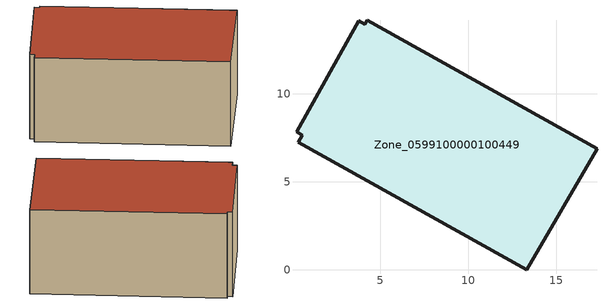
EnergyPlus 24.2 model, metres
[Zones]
Zone_0599100000100449
 floor ground (C_G): 3.76,14.17 4.13,13.95 4.25,14.18 17.32,6.88 13.33,0 0.33,7.25 0.55,7.65 0.23,7.84 z0
 wall outside (C_F): 17.32,6.88 4.25,14.18 4.13,13.95 3.76,14.17 0.23,7.84 0.55,7.65 0.33,7.25 13.33,0 17.32,6.88 z0:7.31
 roof outside (C_R): 4.13,13.95 3.76,14.17 0.23,7.84 0.55,7.65 0.33,7.25 13.33,0 17.32,6.88 4.25,14.18 z7.31
[BUILDING]
Pand.0599100000100449: North Axis=0; Terrain=City; Loads Convergence Tolerance Value=0.04; Temperature Convergence Tolerance Value=0.4; Solar Distribution=FullExterior; Maximum Number of Warmup Days=25; Minimum Number of Warmup Days=1
[Site:Location]
Rotterdam.The.Hague.AP_ZH_NLD Design_Conditions: Latitude=51.96; Longitude=4.45; Time Zone=1; Elevation=-4.5
[SITE:GROUNDTEMPERATURE:BUILDINGSURFACE]
18, 18, 18, 18, 18, 18, 18, 18, 18, 18, 18, 18
[MATERIAL] Thermal Absorptance=0.9; Solar Absorptance=0.7; Visible Absorptance=0.7
Name | Roughness | Thickness | Conductivity | Density | Specific Heat
G.TC.1946 | MediumSmooth | 0.15 | 1 | 540 | 1210
F.TC.1946 | Rough | 0.3 | 0.857143 | 1920 | 840
R.TC.1946 | MediumRough | 0.2 | 0.909091 | 1500 | 1000
[CONSTRUCTION]
C_G: G.TC.1946
C_F: F.TC.1946
C_R: R.TC.1946
[ZONE]
Zone_0599100000100449: Type=1; Multiplier=1; Ceiling Height=Autocalculate; Volume=Autocalculate; Floor Area=autocalculate; Part of Total Floor Area=Yes
[ZONEINFILTRATION:DESIGNFLOWRATE]
Infil_Zone_0599100000100449: Zone or ZoneList or Space or SpaceList=Zone_0599100000100449; Schedule=AlwaysOn; Design Flow Rate Calculation Method=Flow/Area; Flow Rate per Floor Area=0.003; Constant Term Coefficient=1; Temperature Term Coefficient=0; Velocity Term Coefficient=0; Velocity Squared Term Coefficient=0
[HVACTEMPLATE:ZONE:IDEALLOADSAIRSYSTEM]
Zone_0599100000100449: Maximum Heating Supply Air Temperature=50; Minimum Cooling Supply Air Temperature=13; Maximum Heating Supply Air Humidity Ratio=0.0156; Minimum Cooling Supply Air Humidity Ratio=0.0077; Heating Limit=NoLimit; Cooling Limit=NoLimit; Dehumidification Control Type=ConstantSensibleHeatRatio; Cooling Sensible Heat Ratio=0.7; Dehumidification Setpoint=60; Humidification Control Type=None; Humidification Setpoint=30; Outdoor Air Method=None; Outdoor Air Flow Rate per Person=0.00944; Outdoor Air Flow Rate per Zone Floor Area=0; Outdoor Air Flow Rate per Zone=0; Demand Controlled Ventilation Type=None; Outdoor Air Economizer Type=NoEconomizer; Heat Recovery Type=None; Sensible Heat Recovery Effectiveness=0.7; Latent Heat Recovery Effectiveness=0.65
[ZONECONTROL:THERMOSTAT]
ThermostatControl_Zone_0599100000100449: Zone or ZoneList=Zone_0599100000100449; Control Type Schedule=DualSetpointControlType; Control 1=Thermostat_Zone_0599100000100449; Temperature Difference Between Cutout And Setpoint=0
[THERMOSTATSETPOINT:DUALSETPOINT]
Thermostat_Zone_0599100000100449: Heating Setpoint Temperature Schedule=HeatingSetpoint_Zone_0599100000100449; Cooling Setpoint Temperature Schedule=CoolingSetpoint_Zone_0599100000100449
[SCHEDULE:COMPACT]
HeatingSetpoint_Zone_0599100000100449: Through: 12/31, For: AllDays, Until: 24:00, 21
CoolingSetpoint_Zone_0599100000100449: Through: 12/31, For: AllDays, Until: 24:00, 24
DualSetpointControlType: Through: 12/31, For: AllDays, Until: 24:00, 4
AlwaysOn: Through: 12/31, For: AllDays, Until: 24:00, 1
